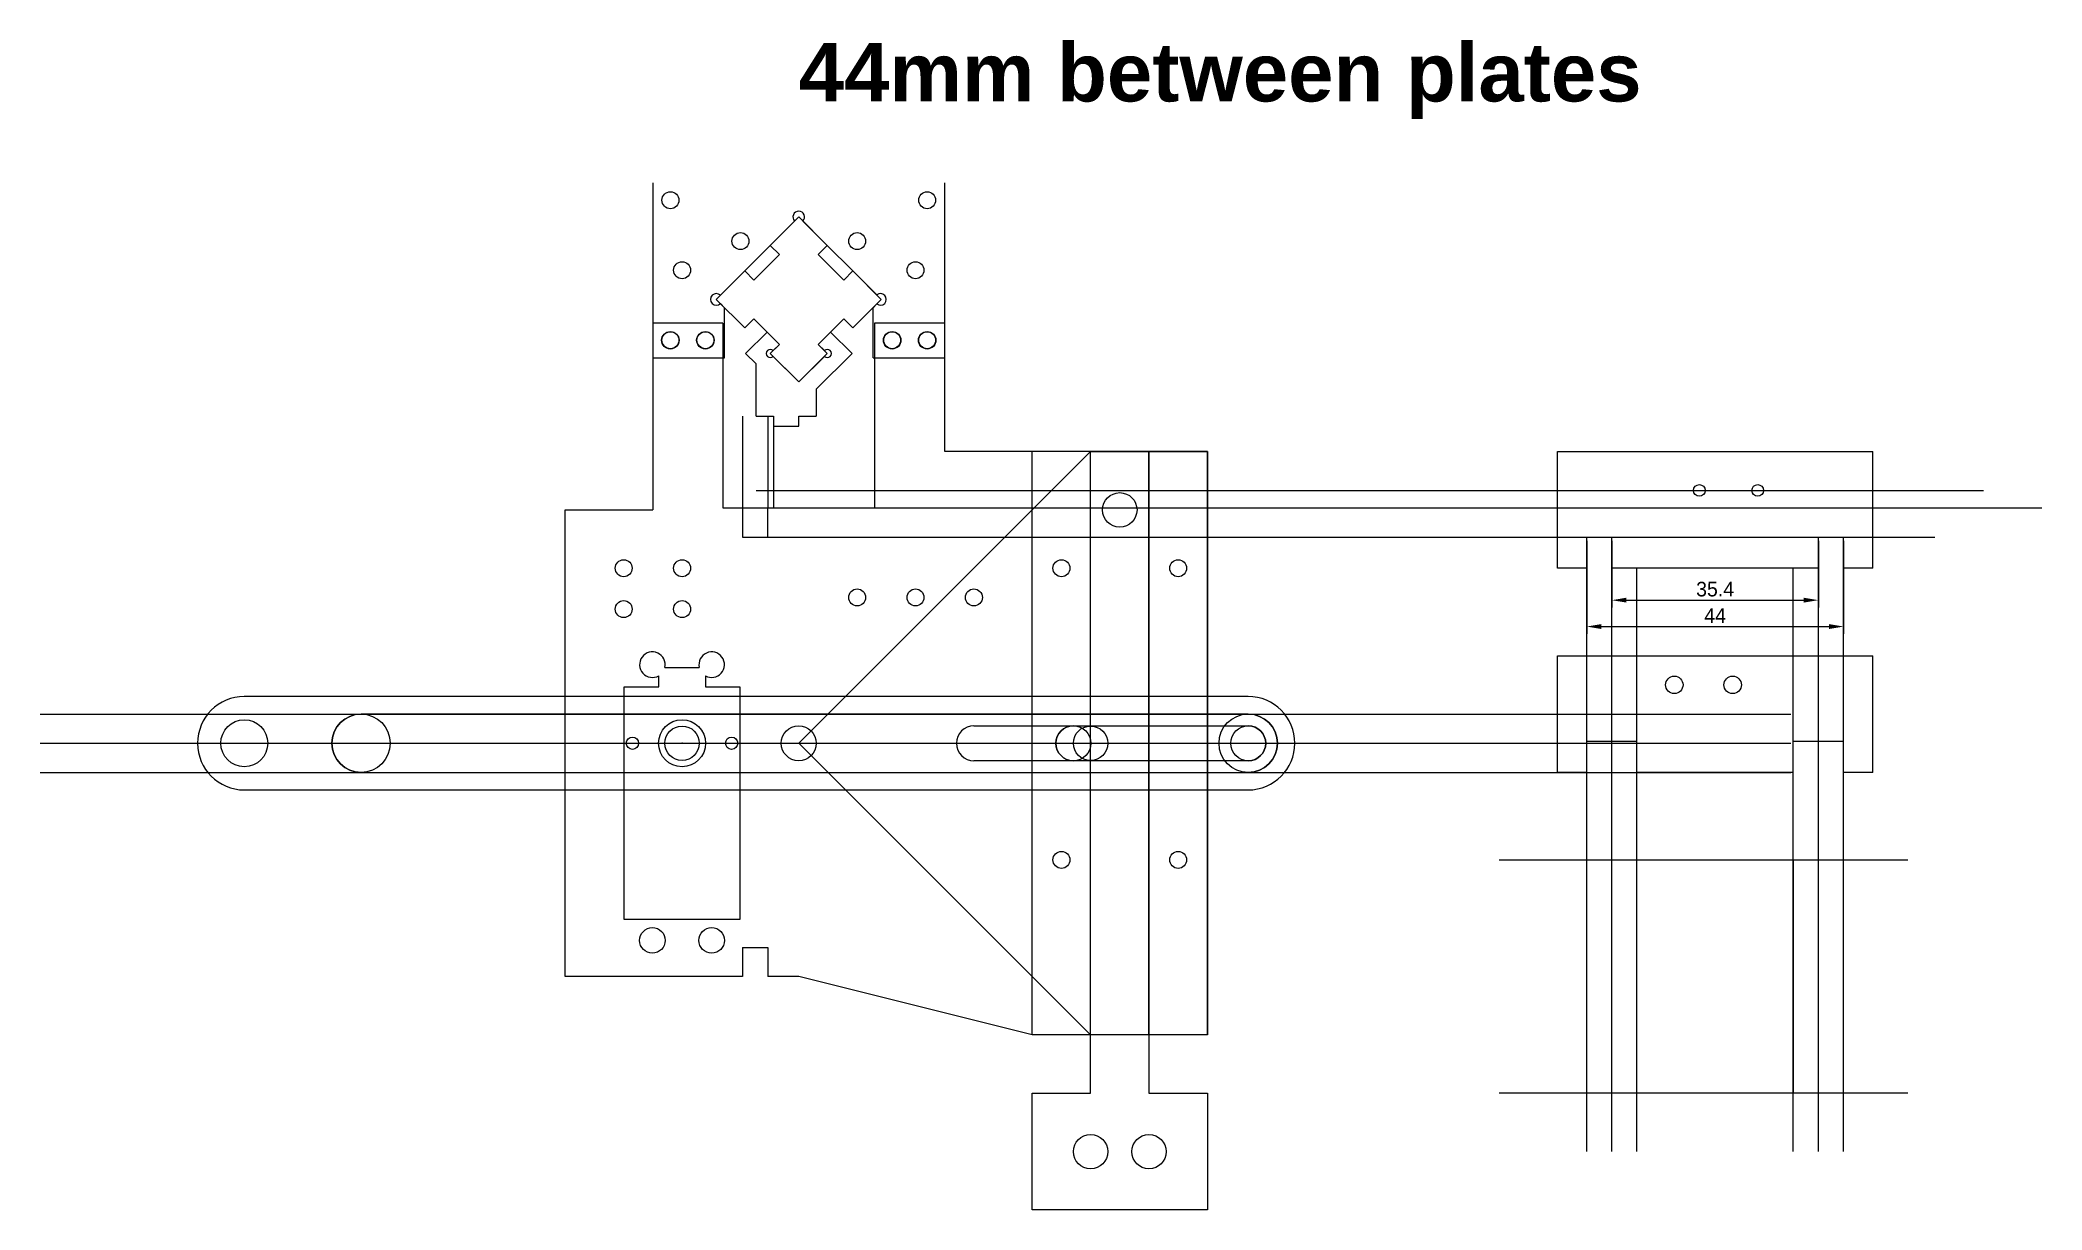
# Model space of a CAD drawing. Header units: millimetres. Extents: x -130 to 213, y -170 to 31.
import ezdxf

# ---------------------------------------------------------------- set-up
doc = ezdxf.new("R2010")
doc.units = ezdxf.units.MM
doc.layers.get('Defpoints').update_dxf_attribs({"true_color": 0xffffff})
for name, color, linetype, lineweight, true_color in [('bskel', 5, 'Continuous', 0, 0x0000ff), ('cross', 253, 'Continuous', 0, 0xa0a0a4), ('crossplate', 178, 'Continuous', 0, 0x000000), ('cut', 178, 'Continuous', 0, 0x000000), ('dipper', 178, 'Continuous', 0, 0x000000), ('guides', 178, 'Continuous', 0, 0x000000), ('lever', 178, 'Continuous', 0, 0x000000), ('lever2', 178, 'Continuous', 0, 0x000000), ('mount', 1, 'Continuous', 0, 0xff0000), ('spacer', 178, 'Continuous', 0, 0x000000), ('switchstop', 2, 'Continuous', 0, 0xffff00), ('testplate', 178, 'Continuous', 0, 0x000000)]:
    doc.layers.add(name, color=color, linetype=linetype, lineweight=lineweight, true_color=true_color)
doc.styles.add('textstyle0', font='')
doc.styles.get('textstyle0').set_extended_font_data('Liberation Sans', bold=True)
doc.dimstyles.new('QCADDimStyle', dxfattribs={"dimtxt": 2.5, "dimasz": 2.5, "dimexe": 1.25, "dimexo": 0.625, "dimtad": 1, "dimtoh": 1, "dimdec": 4, "dimzin": 0, "dimdsep": 46, "dimtxsty": 'Standard', "dimcen": 0.09, "dimadec": 0, "dimazin": 0, "dimtfac": 1, "dimtdec": 4, "dimtofl": 0, "dimtmove": 0, "dimatfit": 3, "dimfxl": 1, "dimtolj": 1, "dimtzin": 0, "dimarcsym": 0})

# ---------------------------------------------------------------- blocks, each defined once
blk = doc.blocks.new('*D2')
at = {"layer": 'bskel', "color": 0, "lineweight": -2}
for p, q in [((135, -55.3), (135, -71.25)), ((179, -55.3), (179, -71.25)), ((137.5, -70), (176.5, -70))]:
    blk.add_line(p, q, dxfattribs=at)
at = {"layer": 'bskel', "color": 0}
for points in [[(137.5, -69.58), (137.5, -70.42), (135, -70)], [(176.5, -70.42), (176.5, -69.58), (179, -70)]]:
    blk.add_solid(points, dxfattribs=at)
at = {"layer": 'Defpoints', "color": 0}
for p in [(135, -54.67), (179, -54.67), (179, -70)]:
    blk.add_point(p, dxfattribs=at)
at = {"layer": 'bskel', "color": 0, "insert": (157, -68.12), "char_height": 2.5, "attachment_point": 5}
blk.add_mtext('\\A1;44', dxfattribs=at)
blk = doc.blocks.new('*D3')
at = {"layer": 'bskel', "color": 0, "lineweight": -2}
for p, q in [((139.3, -55.3), (139.3, -66.73)), ((174.7, -55.3), (174.7, -66.73)), ((141.8, -65.48), (172.2, -65.48))]:
    blk.add_line(p, q, dxfattribs=at)
at = {"layer": 'bskel', "color": 0}
for points in [[(141.8, -65.06), (141.8, -65.89), (139.3, -65.48)], [(172.2, -65.89), (172.2, -65.06), (174.7, -65.48)]]:
    blk.add_solid(points, dxfattribs=at)
at = {"layer": 'Defpoints', "color": 0}
for p in [(139.3, -54.67), (174.7, -54.67), (174.7, -65.48)]:
    blk.add_point(p, dxfattribs=at)
at = {"layer": 'bskel', "color": 0, "insert": (157, -63.6), "char_height": 2.5, "attachment_point": 5}
blk.add_mtext('\\A1;35.4', dxfattribs=at)
blk = doc.blocks.new('motor')
at = {"layer": 'bskel'}
blk.add_point((0, 0), dxfattribs=at)
at = {"layer": 'cut'}
for p, q in [((-4, 9.66), (-4, 11.57)), ((-2.95, 13), (2.95, 13)), ((4, 11.57), (4, 9.66)), ((-9.91, 9.66), (-4, 9.66)), ((-9.91, -30.22), (-9.91, 9.66)), ((4, 9.66), (9.91, 9.66)), ((9.91, 9.66), (9.91, -30.22)), ((9.91, -30.22), (-9.91, -30.22))]:
    blk.add_line(p, q, dxfattribs=at)
for centre in [(-5.08, -33.79), (5.08, -33.79)]:
    blk.add_circle(centre, 2.19, dxfattribs=at)
for centre, start, end in [((-5.08, 13.47), 347.6072, 299.6984), ((5.08, 13.47), 240.3016, 192.3928)]:
    blk.add_arc(centre, 2.19, start, end, dxfattribs=at)

msp = doc.modelspace()

# ---------------------------------------------------------------- linework, layer by layer
at = {"layer": 'bskel'}
for p, q in [((-4.87904, -4.66583), (0, 0.2132)), ((0, 0.2132), (4.87904, -4.66583)), ((-7.70746, -10.60553), (-3.3234, -6.22147)), ((-3.3234, -6.22147), (-4.87904, -4.66583)), ((4.87904, -4.66583), (3.3234, -6.22147)), ((3.3234, -6.22147), (7.70746, -10.60553)), ((-14.14214, -13.92893), (-9.2631, -9.0499)), ((-9.2631, -9.0499), (-7.70746, -10.60553)), ((7.70746, -10.60553), (9.2631, -9.0499)), ((9.2631, -9.0499), (14.14214, -13.92893)), ((-9.2631, -18.80797), (-14.14214, -13.92893)), ((14.14214, -13.92893), (9.2631, -18.80797)), ((-7.70746, -17.25233), (-9.2631, -18.80797)), ((-3.3234, -21.6364), (-7.70746, -17.25233)), ((7.70746, -17.25233), (3.3234, -21.6364)), ((9.2631, -18.80797), (7.70746, -17.25233)), ((-4.87904, -23.19203), (-3.3234, -21.6364)), ((0, -28.07107), (-4.87904, -23.19203)), ((4.87904, -23.19203), (0, -28.07107)), ((3.3234, -21.6364), (4.87904, -23.19203)), ((0, -90), (50, -40)), ((40, -140), (40, -40)), ((50, -140), (50, -40)), ((60, -140), (60, -40)), ((70, -140), (70, -40)), ((0, -90), (50, -140))]:
    msp.add_line(p, q, dxfattribs=at)
msp.add_circle((50, -90), 2.95, dxfattribs=at)
at = {"layer": 'cross'}
for p, q in [((3, -46.67107), (203, -46.67107)), ((13, -49.67107), (213, -49.67107)), ((-5.33, -54.67107), (194.67, -54.67107)), ((135, -160), (135, -60)), ((139.3, -160), (139.3, -60)), ((143.6, -160), (143.6, -60)), ((170.4, -160), (170.4, -60)), ((174.7, -160), (174.7, -60)), ((179, -160), (179, -60)), ((-130, -85), (170, -85)), ((-130, -90), (170, -90)), ((-130, -95), (170, -95)), ((120, -110), (190, -110)), ((190, -150), (120, -150))]:
    msp.add_line(p, q, dxfattribs=at)
for centre, radius in [((-75, -90), 5), ((77, -90), 5), ((47.05, -90), 3), ((77, -90), 3)]:
    msp.add_circle(centre, radius, dxfattribs=at)
at = {"layer": 'crossplate'}
for p, q in [((130, -60), (130, -40)), ((130, -40), (184, -40)), ((184, -60), (184, -40)), ((135, -60), (135, -54.67107)), ((135, -54.67107), (139.3, -54.67107)), ((139.3, -60), (139.3, -54.67107)), ((174.7, -60), (174.7, -54.67107)), ((174.7, -54.67107), (179, -54.67107)), ((179, -60), (179, -54.67107)), ((135, -60), (130, -60)), ((174.7, -60), (139.3, -60)), ((184, -60), (179, -60)), ((182, -60), (179, -60))]:
    msp.add_line(p, q, dxfattribs=at)
for centre in [(154.3, -46.67107), (164.3, -46.67107)]:
    msp.add_circle(centre, 1, dxfattribs=at)
at = {"layer": 'cut'}
for p, q in [((70, -40), (25, -40)), ((70, -40), (70, -140)), ((-40, -130), (-40, -50)), ((-40, -50), (-25, -50)), ((-9.63, -130), (-40, -130)), ((0, -130), (-5.33, -130)), ((40, -140), (0, -130)), ((70, -140), (40, -140))]:
    msp.add_line(p, q, dxfattribs=at)
for centre, radius in [((-30, -60), 1.45), ((-20, -60), 1.45), ((45, -60), 1.45), ((65, -60), 1.45), ((10, -65), 1.45), ((20, -65), 1.45), ((30, -65), 1.45), ((-30, -67), 1.45), ((-20, -67), 1.45), ((-20, -90), 2.95), ((45, -110), 1.45), ((65, -110), 1.45)]:
    msp.add_circle(centre, radius, dxfattribs=at)
at = {"layer": 'dipper'}
for p, q in [((50, -40), (60, -40)), ((50, -150), (50, -40)), ((60, -40), (60, -150)), ((40, -150), (50, -150)), ((40, -170), (40, -150)), ((60, -150), (70, -150)), ((70, -150), (70, -170)), ((70, -170), (40, -170))]:
    msp.add_line(p, q, dxfattribs=at)
for centre in [(55, -50), (50, -160), (60, -160)]:
    msp.add_circle(centre, 2.95, dxfattribs=at)
at = {"layer": 'guides'}
for p, q in [((60, -40), (70, -40)), ((60, -140), (60, -40)), ((70, -40), (70, -140)), ((70, -140), (60, -140))]:
    msp.add_line(p, q, dxfattribs=at)
for centre in [(65, -60), (65, -110)]:
    msp.add_circle(centre, 1.45, dxfattribs=at)
at = {"layer": 'lever'}
for p, q in [((77, -85), (-75, -85)), ((47.05, -87), (77, -87)), ((-75, -95), (77, -95)), ((77, -93), (47.05, -93))]:
    msp.add_line(p, q, dxfattribs=at)
msp.add_circle((0, -90), 3, dxfattribs=at)
for centre, radius, start, end in [((-75, -90), 5, 90, 270), ((77, -90), 5, 270, 90), ((47.05, -90), 3, 90, 270), ((77, -90), 3, 270, 90)]:
    msp.add_arc(centre, radius, start, end, dxfattribs=at)
at = {"layer": 'lever2'}
for p, q in [((77, -82), (-95, -82)), ((30, -87), (77, -87)), ((77, -93), (30, -93)), ((-95, -98), (77, -98))]:
    msp.add_line(p, q, dxfattribs=at)
for centre, radius in [((-95, -90), 4.02), ((-28.5, -90), 1.05), ((-20, -90), 4.02), ((-11.5, -90), 1.05)]:
    msp.add_circle(centre, radius, dxfattribs=at)
for centre, radius, start, end in [((-95, -90), 8, 90, 270), ((77, -90), 8, 270, 90), ((30, -90), 3, 90, 270), ((77, -90), 3, 270, 90)]:
    msp.add_arc(centre, radius, start, end, dxfattribs=at)
at = {"layer": 'mount'}
for p, q in [((-25, 6.07107), (-25, -23.92893)), ((25, -23.92893), (25, 6.07107)), ((-0.70711, -0.4939), (-13.43503, -13.22183)), ((0.70711, -0.4939), (13.36754, -13.15434)), ((-13.43503, -14.63604), (-12.72792, -15.34315)), ((-12.72792, -23.92893), (-12.72792, -15.34315)), ((13.36754, -14.70353), (12.72792, -15.34315)), ((12.72792, -23.92893), (12.72792, -15.34315)), ((-25, -23.92893), (-12.72792, -23.92893)), ((12.72792, -23.92893), (25, -23.92893))]:
    msp.add_line(p, q, dxfattribs=at)
for centre in [(-22, 3.07107), (22, 3.07107), (-10, -3.92893), (10, -3.92893), (-20, -8.92893), (20, -8.92893), (-22, -20.92893), (-16, -20.92893), (16, -20.92893), (22, -20.92893)]:
    msp.add_circle(centre, 1.45, dxfattribs=at)
for centre, start, end in [((0, 0.2132), 315, 225), ((-14.14214, -13.92893), 45, 315), ((14, -13.92893), 230.768255, 129.231745)]:
    msp.add_arc(centre, 1, start, end, dxfattribs=at)
at = {"layer": 'spacer'}
for p, q in [((130, -95), (130, -75)), ((130, -75), (184, -75)), ((184, -95), (184, -75)), ((135, -95), (135, -89.67107)), ((135, -89.67107), (143.6, -89.67107)), ((143.6, -95), (143.6, -89.67107)), ((170.4, -89.67107), (179, -89.67107)), ((170.4, -95), (170.4, -89.67107)), ((179, -95), (179, -89.67107)), ((135, -95), (130, -95)), ((170.4, -95), (143.6, -95)), ((184, -95), (179, -95)), ((182, -95), (179, -95)), ((143.6, -110), (170.4, -110)), ((143.6, -150), (143.6, -110)), ((170.4, -110), (170.4, -150)), ((170.4, -150), (143.6, -150))]:
    msp.add_line(p, q, dxfattribs=at)
for centre in [(150, -80), (160, -80)]:
    msp.add_circle(centre, 1.5, dxfattribs=at)
at = {"layer": 'switchstop'}
for p, q in [((-5.44472, -19.51508), (-9.12168, -23.19203)), ((-5.44472, -19.51508), (-3.3234, -21.6364)), ((3.3234, -21.6364), (5.44472, -19.51508)), ((9.12168, -23.19203), (5.44472, -19.51508)), ((-7.33, -24.98371), (-9.12168, -23.19203)), ((-3.3234, -21.6364), (-4.38406, -22.69706)), ((0, -28.07107), (-4.38406, -23.68701)), ((4.38406, -23.68701), (0, -28.07107)), ((3, -29.31371), (9.12168, -23.19203)), ((3.3234, -21.6364), (4.38406, -22.69706)), ((-7.33, -33.92893), (-7.33, -24.98371)), ((3, -29.31371), (3, -33.92893)), ((-9.63, -33.92893), (-9.63, -49.67107)), ((-7.33, -33.92893), (-4.33, -33.92893)), ((-5.33, -33.92893), (-5.33, -49.67107)), ((-4.33, -33.92893), (-4.33, -49.67107)), ((0, -33.92893), (3, -33.92893)), ((0, -35.67107), (0, -33.92893)), ((-4.33, -35.67107), (0, -35.67107)), ((-7.33, -46.67107), (3, -46.67107)), ((-9.63, -49.67107), (-5.33, -49.67107)), ((-5.33, -49.67107), (0, -49.67107))]:
    msp.add_line(p, q, dxfattribs=at)
for centre, start, end in [((-4.87904, -23.19203), 45, 315), ((4.87904, -23.19203), 225, 135)]:
    msp.add_arc(centre, 0.7, start, end, dxfattribs=at)
at = {"layer": 'testplate'}
for p, q in [((-13, -18), (-25, -18)), ((-25, -18), (-25, -50)), ((-13, -18), (-13, -49.67107)), ((25, -18), (13, -18)), ((13, -18), (13, -49.67107)), ((25, -40), (25, -18)), ((-13, -49.67107), (-9.63, -49.67107)), ((-9.63, -49.67107), (-9.63, -54.67107)), ((-5.33, -54.67107), (-5.33, -49.67107)), ((-5.33, -49.67107), (13, -49.67107)), ((-9.63, -54.67107), (-5.33, -54.67107)), ((-9.63, -125), (-5.33, -125)), ((-9.63, -125), (-9.63, -130)), ((-5.33, -125), (-5.33, -130))]:
    msp.add_line(p, q, dxfattribs=at)
for centre in [(-22, -20.92893), (-16, -20.92893), (16, -20.92893), (22, -20.92893)]:
    msp.add_circle(centre, 1.5, dxfattribs=at)

# ---------------------------------------------------------------- block references
at = {"layer": 'cut'}
msp.add_blockref('motor', (-20, -90), dxfattribs=at)

# ---------------------------------------------------------------- texts
at = {"layer": 'bskel', "insert": (0, 30), "char_height": 10, "attachment_point": 1, "style": 'textstyle0'}
msp.add_mtext('44mm between plates', dxfattribs=at)

# ---------------------------------------------------------------- dimensions: what is measured, and where the dimension line sits
at = {"layer": 'bskel'}
for p1, p2, distance, picture, middle in [((135, -54.67107), (179, -54.67107), -15.32893, '*D2', (157, -68.125)), ((139.3, -54.67107), (174.7, -54.67107), -10.80622, '*D3', (157, -63.60229))]:
    dim = msp.add_aligned_dim(p1=p1, p2=p2, distance=distance, dimstyle='QCADDimStyle', override={"dimtxt": 2.5, "dimasz": 2.5, "dimexe": 1.25, "dimexo": 0.625, "dimgap": 0.625, "dimzin": 8, "dimclrd": 0, "dimclre": 0, "dimclrt": 0, "dimazin": 2, "dimtmove": 2}, dxfattribs=at)
    dim.commit()
    dim.dimension.update_dxf_attribs({"geometry": picture, "text_midpoint": middle})

doc.saveas('drawing.dxf')
